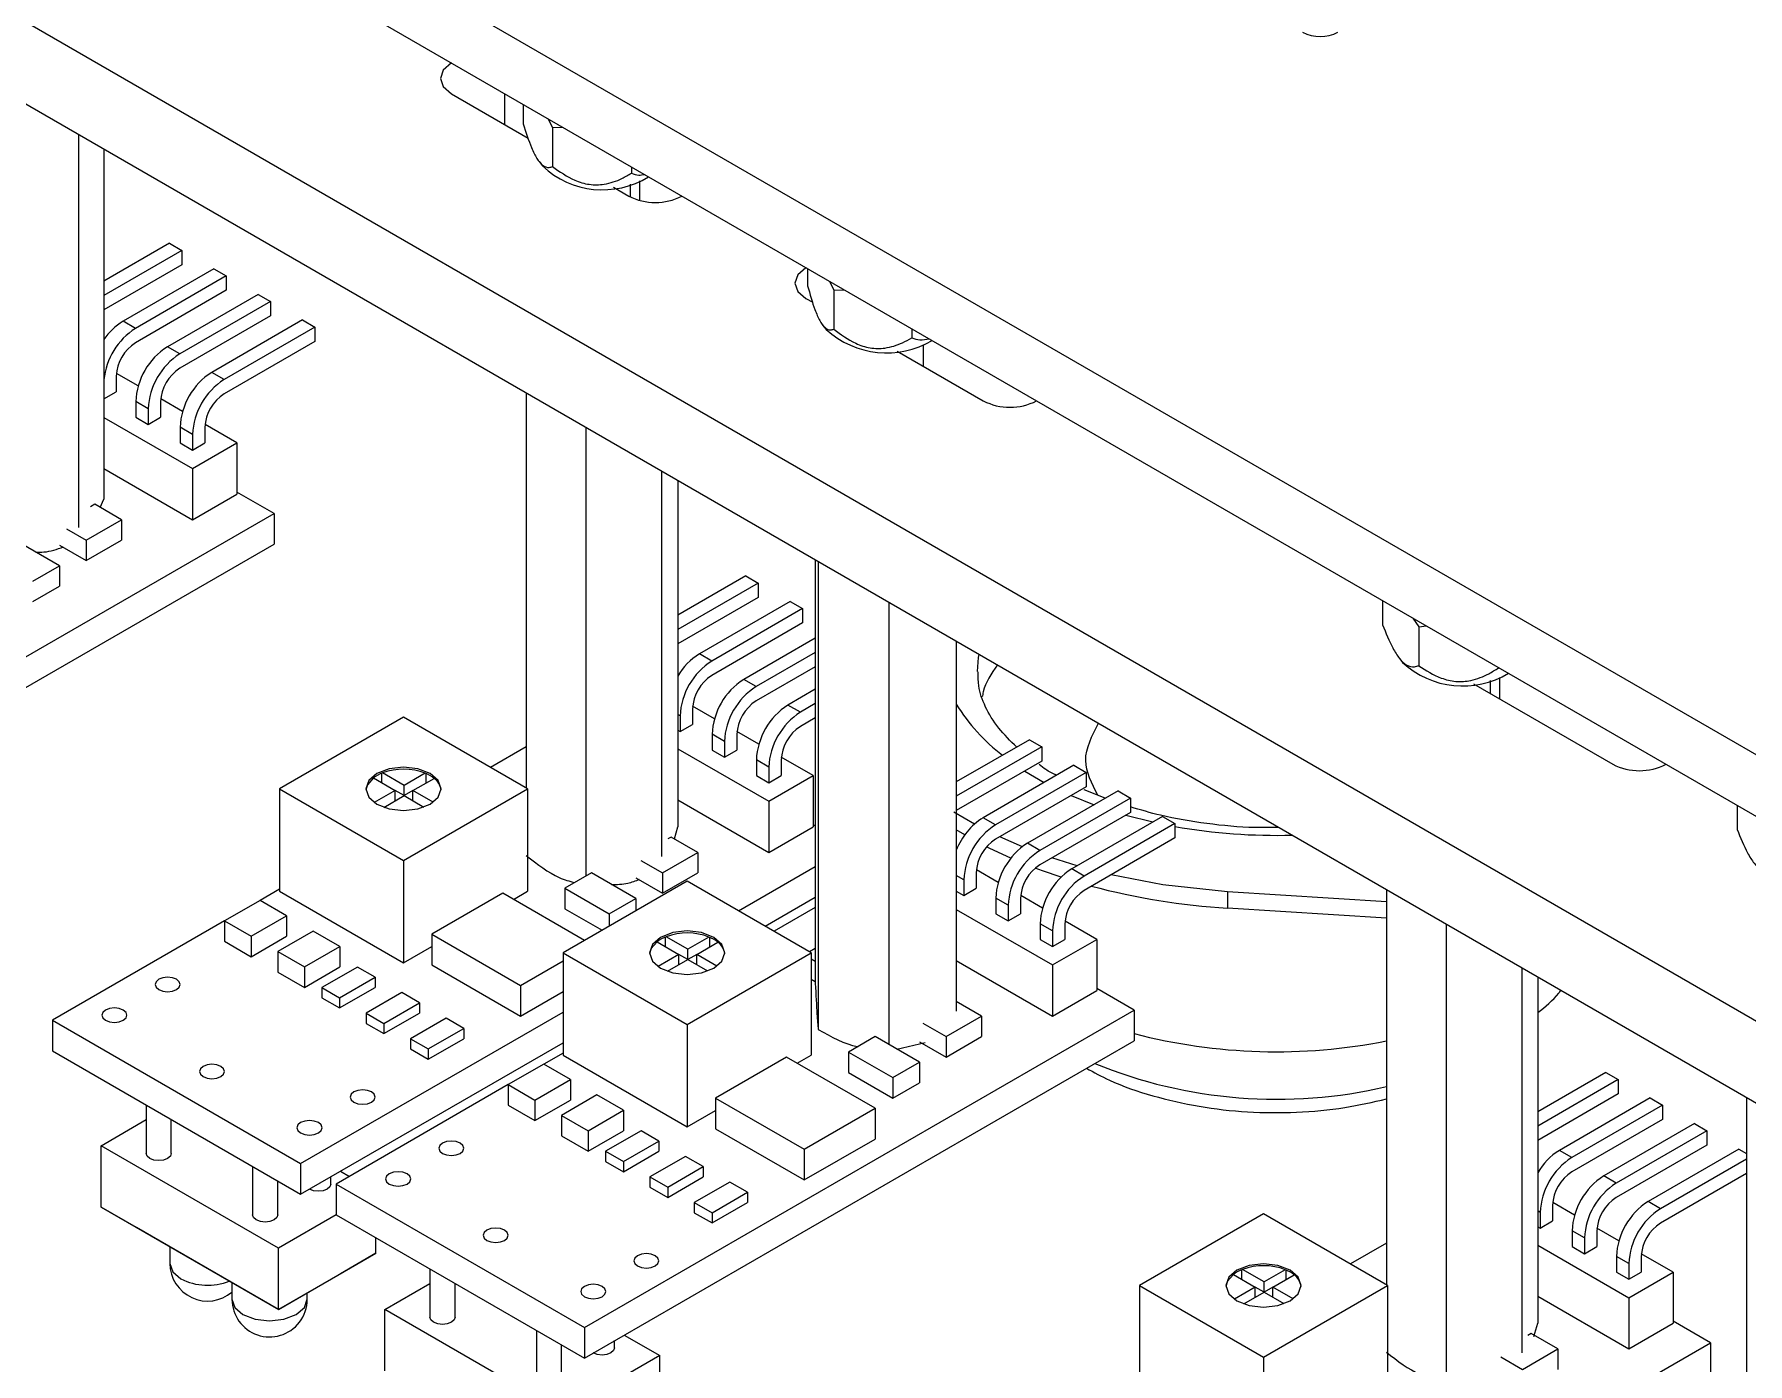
# Model space of a CAD drawing. Header units: millimetres. Extents: x 53 to 380, y 29 to 265.
# Drawn here: x 245.92 to 280.09, y 51.69 to 78.2 of the extents above; entities that cross this region are included whole.
import ezdxf

# ---------------------------------------------------------------- set-up
doc = ezdxf.new("R2010")
doc.units = ezdxf.units.MM

msp = doc.modelspace()

# ---------------------------------------------------------------- linework, layer by layer
at = {"color": 7, "linetype": 'Continuous', "lineweight": 25}
for p, q in [((231.0799, 92.2179), (281.9916, 62.8273)), ((231.0799, 90.9931), (281.9916, 61.6024)), ((231.0799, 86.9104), (281.9916, 57.5197)), ((231.0799, 85.2773), (281.9916, 55.8867)), ((254.2377, 77.0115), (255.7707, 76.1265)), ((255.672, 76.7964), (255.672, 76.41)), ((246.8058, 76.199), (246.8058, 68.3618)), ((256.1589, 76.5154), (256.2576, 76.3355)), ((256.2576, 76.3355), (256.4557, 76.344)), ((256.2576, 76.3355), (256.2576, 75.558)), ((247.3105, 75.9076), (247.3105, 68.9253)), ((255.9872, 75.6601), (256.0568, 75.573)), ((257.8285, 75.5515), (257.8285, 75.4248)), ((257.9929, 74.8825), (257.9929, 75.2715)), ((257.4688, 75.1462), (257.7732, 74.9705)), ((248.6176, 74.031), (247.3105, 73.2764)), ((248.8651, 73.8881), (247.3105, 72.9906)), ((248.6176, 74.031), (248.8651, 73.8881)), ((248.8651, 73.8881), (248.8651, 73.6023)), ((248.8651, 73.6023), (247.3105, 72.7048)), ((249.5015, 73.5207), (247.6916, 72.4759)), ((249.5015, 73.5207), (249.749, 73.3778)), ((261.3402, 73.5243), (261.3402, 73.1831)), ((249.749, 73.3778), (247.9391, 72.333)), ((249.749, 73.3778), (249.749, 73.0921)), ((261.7763, 73.2725), (261.8621, 73.0949)), ((249.749, 73.0921), (247.9391, 72.0472)), ((250.3854, 73.0105), (248.5755, 71.9656)), ((250.6329, 72.8676), (248.8229, 71.8227)), ((250.3854, 73.0105), (250.6329, 72.8676)), ((250.6329, 72.8676), (250.6329, 72.5818)), ((261.3087, 72.9294), (261.4419, 72.8526)), ((261.8621, 73.0949), (262.0771, 73.0989)), ((261.8621, 73.0949), (261.8621, 72.3174)), ((247.9391, 72.333), (247.6916, 72.4759)), ((250.6329, 72.5818), (248.8229, 71.5369)), ((251.2693, 72.5002), (249.4593, 71.4553)), ((251.2693, 72.5002), (251.5168, 72.3573)), ((251.5168, 72.3573), (249.7068, 71.3125)), ((251.5168, 72.3573), (251.5168, 72.0715)), ((261.6403, 72.3992), (261.7136, 72.3074)), ((263.4216, 72.3227), (263.4216, 72.1455)), ((248.8229, 71.8227), (248.5755, 71.9656)), ((251.5168, 72.0715), (249.7068, 71.0267)), ((263.1256, 71.8806), (264.8443, 70.8884)), ((263.6497, 71.578), (263.6497, 72.0059)), ((247.994, 71.1843), (247.5581, 71.4359)), ((249.7068, 71.3125), (249.4593, 71.4553)), ((247.3105, 70.9286), (247.5555, 71.07)), ((247.5555, 71.3829), (247.5555, 71.07)), ((248.1919, 70.7297), (247.9444, 70.8726)), ((247.9444, 70.8726), (247.9444, 70.5598)), ((248.1919, 70.7297), (248.1919, 70.4169)), ((248.4394, 70.8726), (248.4394, 70.5598)), ((248.8779, 70.674), (248.442, 70.9256)), ((255.7322, 71.0459), (255.7322, 63.1659)), ((247.3105, 70.5583), (249.0758, 69.5393)), ((247.9444, 70.5598), (248.1919, 70.4169)), ((248.1919, 70.4169), (248.4394, 70.5598)), ((249.9597, 70.0495), (249.3259, 70.4154)), ((249.0758, 70.2195), (248.8283, 70.3624)), ((248.8283, 70.3624), (248.8283, 70.0495)), ((248.8283, 70.0495), (249.0758, 69.9066)), ((249.0758, 70.2195), (249.0758, 69.9066)), ((249.0758, 69.5393), (249.9597, 70.0495)), ((249.0758, 69.9066), (249.3233, 70.0495)), ((249.3233, 70.3624), (249.3233, 70.0495)), ((249.9597, 70.0495), (249.9597, 69.0288)), ((256.9169, 70.3619), (256.9169, 61.4114)), ((247.3105, 69.5376), (249.0758, 68.5186)), ((249.0758, 69.5393), (249.0758, 68.5186)), ((258.4277, 69.4898), (258.4277, 61.8039)), ((249.0758, 68.5186), (249.9597, 69.0288)), ((250.7021, 68.641), (249.9597, 69.0697)), ((258.7536, 69.3017), (258.7536, 62.3953)), ((247.1312, 68.8248), (247.0456, 68.7754)), ((247.6616, 68.5186), (247.1312, 68.8248)), ((247.2362, 68.7642), (247.3105, 68.9253)), ((239.742, 62.3139), (250.7021, 68.641)), ((246.5675, 68.3338), (246.9545, 68.1104)), ((246.9545, 68.1104), (247.6616, 68.5186)), ((247.6616, 68.5186), (247.6616, 68.1104)), ((250.7021, 68.641), (250.7021, 68.0286)), ((239.742, 61.7015), (250.7021, 68.0286)), ((246.4241, 67.6002), (245.5403, 68.1104)), ((246.4241, 68.0083), (246.9545, 67.7022)), ((246.9545, 67.7022), (247.6616, 68.1104)), ((246.9545, 68.1104), (246.9545, 67.7022)), ((261.4943, 67.7195), (261.4943, 59.2727)), ((261.5531, 67.6855), (261.5531, 58.3554)), ((245.8938, 67.294), (246.4241, 67.6002)), ((246.4241, 67.6002), (246.4241, 67.1919)), ((260.1081, 67.3977), (258.7536, 66.6157)), ((260.1081, 67.3977), (260.3556, 67.2548)), ((245.8938, 66.8858), (246.4241, 67.1919)), ((260.3556, 67.2548), (258.7536, 66.3299)), ((260.3556, 66.969), (258.7536, 66.0442)), ((260.3556, 67.2548), (260.3556, 66.969)), ((260.992, 66.8874), (259.1821, 65.8425)), ((261.2395, 66.7445), (259.4295, 65.6997)), ((260.992, 66.8874), (261.2395, 66.7445)), ((261.2395, 66.7445), (261.2395, 66.4587)), ((262.9586, 66.8742), (262.9586, 58.0551)), ((272.8045, 66.9061), (272.8045, 66.4235)), ((261.2395, 66.4587), (259.4295, 65.4139)), ((273.4075, 66.5579), (273.5288, 66.3854)), ((273.5288, 66.3854), (273.6807, 66.4002)), ((273.5288, 66.3854), (273.5288, 65.6079)), ((261.4943, 66.1568), (260.0659, 65.3323)), ((264.3052, 66.0968), (264.3052, 58.7212)), ((259.4295, 65.6997), (259.1821, 65.8425)), ((261.4943, 65.8711), (260.3134, 65.1894)), ((273.1406, 65.7536), (273.2041, 65.6741)), ((260.3134, 65.1894), (260.0659, 65.3323)), ((261.4943, 65.5853), (260.3134, 64.9036)), ((275.1146, 65.5725), (275.1146, 65.5622)), ((275.1402, 64.9447), (275.1402, 65.3726)), ((261.4943, 65.1363), (260.9498, 64.822)), ((274.6161, 65.2472), (277.3954, 63.6428)), ((253.2831, 64.5797), (250.8082, 63.151)), ((255.7579, 63.151), (253.2831, 64.5797)), ((258.7985, 64.6067), (258.7985, 64.2938)), ((259.046, 64.7495), (259.046, 64.4367)), ((259.4845, 64.551), (259.0486, 64.8026)), ((261.1973, 64.6792), (260.9498, 64.822)), ((261.4943, 64.8506), (261.1973, 64.6792)), ((258.7536, 64.3198), (258.7985, 64.2938)), ((258.7985, 64.2938), (259.046, 64.4367)), ((259.6824, 64.0964), (259.4349, 64.2393)), ((259.4349, 64.2393), (259.4349, 63.9264)), ((259.9299, 64.2393), (259.9299, 63.9264)), ((260.3683, 64.0407), (259.9325, 64.2923)), ((261.4943, 64.5648), (261.1973, 64.3934)), ((255.7322, 63.993), (255.0158, 63.5795)), ((258.7536, 63.9524), (260.5663, 62.9059)), ((259.4349, 63.9264), (259.6824, 63.7836)), ((259.6824, 64.0964), (259.6824, 63.7836)), ((259.6824, 63.7836), (259.9299, 63.9264)), ((265.765, 64.132), (264.3052, 63.2893)), ((266.0125, 63.9892), (264.3052, 63.0036)), ((265.765, 64.132), (266.0125, 63.9892)), ((266.0125, 63.9892), (266.0125, 63.7034)), ((260.5663, 63.5862), (260.3188, 63.729)), ((260.3188, 63.729), (260.3188, 63.4162)), ((260.5663, 63.5862), (260.5663, 63.2733)), ((260.8138, 63.729), (260.8138, 63.4162)), ((261.4502, 63.4162), (260.8164, 63.7821)), ((266.0125, 63.7034), (264.3052, 62.7178)), ((266.6489, 63.6218), (264.8389, 62.5769)), ((266.6489, 63.6218), (266.8964, 63.4789)), ((252.6829, 63.3698), (253.1188, 63.1181)), ((252.8537, 63.2712), (252.8537, 63.4652)), ((253.2956, 63.2202), (252.8641, 63.4693)), ((253.7169, 63.4634), (253.2956, 63.2202)), ((253.2956, 63.0161), (253.2956, 63.2202)), ((253.4724, 63.1181), (253.8939, 63.3615)), ((253.7375, 63.2712), (253.7375, 63.4546)), ((260.3188, 63.4162), (260.5663, 63.2733)), ((260.5663, 62.9059), (261.4502, 63.4162)), ((260.5663, 63.2733), (260.8138, 63.4162)), ((261.4502, 63.4162), (261.4502, 62.3955)), ((266.8964, 63.4789), (265.0864, 62.434)), ((266.8964, 63.4789), (266.8964, 63.1931)), ((250.8082, 63.151), (250.8082, 61.1097)), ((250.8082, 63.151), (253.2831, 61.7223)), ((253.1188, 63.1181), (252.7018, 62.8774)), ((252.8904, 62.7821), (253.2956, 63.0161)), ((253.2956, 63.0161), (253.1188, 63.1181)), ((253.1188, 62.914), (253.1188, 63.1181)), ((253.2831, 61.7223), (255.7579, 63.151)), ((253.4724, 63.1181), (253.2956, 63.0161)), ((253.2956, 63.0161), (253.6911, 62.7877)), ((253.4724, 62.914), (253.4724, 63.1181)), ((253.8754, 62.8855), (253.4724, 63.1181)), ((255.7322, 63.1767), (255.7228, 63.1713)), ((255.7579, 63.151), (255.7579, 61.1097)), ((258.7536, 62.9317), (260.5663, 61.8853)), ((260.5663, 62.9059), (260.5663, 61.8853)), ((266.8964, 63.1931), (265.0864, 62.1482)), ((267.5327, 63.1115), (265.7228, 62.0666)), ((267.7802, 62.9686), (265.9703, 61.9238)), ((267.2756, 62.963), (266.8571, 63.131)), ((267.5327, 63.1115), (267.7802, 62.9686)), ((267.7802, 62.9686), (267.7802, 62.6829)), ((264.6677, 62.4508), (264.2573, 62.6901)), ((265.0864, 62.434), (264.8389, 62.5769)), ((267.7802, 62.6829), (265.9703, 61.638)), ((268.4166, 62.6013), (266.6067, 61.5564)), ((268.4166, 62.6013), (268.6641, 62.4584)), ((279.8755, 62.824), (279.8755, 62.3415)), ((258.6217, 62.1915), (258.5541, 62.1524)), ((259.1521, 61.8853), (258.6217, 62.1915)), ((258.6839, 62.1556), (258.7536, 62.3953)), ((260.5663, 61.8853), (261.4502, 62.3955)), ((261.4943, 62.4109), (261.4502, 62.4363)), ((264.4746, 62.2328), (264.3052, 62.3339)), ((265.6221, 61.9992), (265.1704, 62.1967)), ((268.6641, 62.4584), (266.8542, 61.4135)), ((268.6641, 62.4584), (268.6641, 62.1726)), ((258.445, 61.4771), (259.1521, 61.8853)), ((259.1521, 61.8853), (259.1521, 61.4771)), ((265.9703, 61.9238), (265.7228, 62.0666)), ((268.6641, 62.1726), (266.8542, 61.1277)), ((253.2831, 61.7223), (253.2831, 59.681)), ((258.0146, 61.7256), (258.445, 61.4771)), ((259.9655, 60.722), (261.4943, 61.6046)), ((265.1413, 61.2853), (264.7055, 61.537)), ((266.7144, 61.6186), (266.2126, 61.7779)), ((266.8542, 61.4135), (266.6067, 61.5564)), ((258.9399, 61.3141), (256.4651, 59.8854)), ((257.0307, 61.4771), (256.5004, 61.171)), ((256.5004, 61.171), (256.5004, 60.7627)), ((256.5004, 61.171), (257.3843, 60.6607)), ((257.9146, 60.9669), (257.0307, 61.4771)), ((257.9146, 61.375), (258.445, 61.0689)), ((258.445, 61.0689), (259.1521, 61.4771)), ((258.445, 61.4771), (258.445, 61.0689)), ((261.4148, 59.8854), (258.9399, 61.3141)), ((264.4554, 61.341), (264.4554, 61.0282)), ((264.4554, 61.0282), (264.7028, 61.1711)), ((264.7028, 61.4839), (264.7028, 61.1711)), ((250.4233, 60.9283), (249.7162, 60.5201)), ((250.8082, 61.1505), (250.4233, 60.9283)), ((250.9536, 60.6222), (250.4233, 60.9283)), ((250.8082, 61.1097), (253.2831, 59.681)), ((255.263, 61.069), (253.8488, 60.2525)), ((256.8891, 60.1302), (255.263, 61.069)), ((255.4752, 60.9464), (255.7579, 61.1097)), ((257.3843, 60.6607), (257.9146, 60.9669)), ((257.9146, 60.9669), (257.9146, 60.7222)), ((260.4959, 60.4158), (261.4943, 60.9922)), ((264.3052, 61.1149), (264.4554, 61.0282)), ((265.3392, 60.8308), (265.0918, 60.9737)), ((265.0918, 60.9737), (265.0918, 60.6608)), ((265.3392, 60.8308), (265.3392, 60.5179)), ((265.5867, 60.9737), (265.5867, 60.6608)), ((266.0252, 60.7751), (265.5893, 61.0267)), ((272.8825, 60.8989), (269.715, 61.1013)), ((269.715, 61.1013), (269.715, 60.7747)), ((272.8825, 61.1453), (272.8825, 53.2653)), ((249.7162, 60.5201), (246.2827, 58.538)), ((249.7162, 60.5201), (249.7162, 60.1119)), ((249.7162, 60.5201), (250.2465, 60.214)), ((250.2465, 60.214), (250.9536, 60.6222)), ((250.9536, 60.6222), (250.9536, 60.2139)), ((256.5004, 60.7627), (257.2426, 60.3343)), ((257.3843, 60.6607), (257.3843, 60.4161)), ((261.4943, 60.7882), (260.6726, 60.3138)), ((264.3052, 60.7475), (266.2231, 59.6403)), ((265.0918, 60.6608), (265.3392, 60.5179)), ((265.3392, 60.5179), (265.5867, 60.6608)), ((267.107, 60.1506), (266.4732, 60.5164)), ((272.8825, 60.5722), (269.715, 60.7747)), ((250.2465, 60.214), (250.2465, 59.8057)), ((250.2465, 59.8057), (250.9536, 60.2139)), ((251.4839, 60.316), (250.7768, 59.9078)), ((252.0143, 60.0099), (251.4839, 60.316)), ((253.8488, 60.2525), (253.8488, 59.6401)), ((253.8488, 60.2525), (255.6165, 59.232)), ((258.5105, 60.0056), (258.5105, 60.1995)), ((258.9525, 59.9545), (258.5209, 60.2037)), ((259.3737, 60.1978), (258.9525, 59.9545)), ((259.3944, 60.0056), (259.3944, 60.189)), ((266.2231, 60.3205), (265.9756, 60.4634)), ((265.9756, 60.4634), (265.9756, 60.1506)), ((265.9756, 60.1506), (266.2231, 60.0077)), ((266.2231, 60.3205), (266.2231, 60.0077)), ((266.2231, 59.6403), (267.107, 60.1506)), ((266.2231, 60.0077), (266.4706, 60.1506)), ((266.4706, 60.4634), (266.4706, 60.1506)), ((267.107, 60.1506), (267.107, 59.1299)), ((274.0735, 60.4577), (274.0735, 51.5178)), ((249.7162, 60.1119), (250.2465, 59.8057)), ((250.7768, 59.9078), (250.7768, 59.4996)), ((250.7768, 59.9078), (251.3072, 59.6017)), ((251.3072, 59.6017), (252.0143, 60.0099)), ((252.0143, 60.0099), (252.0143, 59.6016)), ((253.2831, 59.681), (253.8488, 60.0075)), ((256.4651, 59.8854), (256.4651, 57.844)), ((256.4651, 59.8854), (258.9399, 58.4567)), ((258.3397, 60.1042), (258.7757, 59.8525)), ((258.7757, 59.8525), (258.3587, 59.6118)), ((258.9524, 59.7504), (258.7757, 59.8525)), ((258.7757, 59.6484), (258.7757, 59.8525)), ((258.9399, 58.4567), (261.4148, 59.8854)), ((258.9525, 59.7504), (258.9525, 59.9545)), ((259.1292, 59.8525), (258.9525, 59.7504)), ((259.1292, 59.8525), (259.5507, 60.0958)), ((259.1292, 59.6484), (259.1292, 59.8525)), ((259.5323, 59.6198), (259.1292, 59.8525)), ((261.4943, 59.9718), (261.3797, 59.9057)), ((261.4148, 59.8854), (261.4148, 57.844)), ((250.7768, 59.4996), (251.3072, 59.1934)), ((251.3072, 59.6017), (251.3072, 59.1934)), ((251.3072, 59.1934), (252.0143, 59.6016)), ((252.3638, 59.5994), (251.6567, 59.1911)), ((252.7174, 59.3952), (252.3638, 59.5994)), ((253.8488, 59.6401), (255.6165, 58.6196)), ((255.6165, 59.232), (256.4651, 59.7219)), ((258.5472, 59.5165), (258.9525, 59.7504)), ((258.9525, 59.7504), (259.348, 59.5221)), ((261.4148, 59.7627), (261.4943, 59.7168)), ((264.3052, 59.7268), (266.2231, 58.6196)), ((266.2231, 59.6403), (266.2231, 58.6196)), ((275.5812, 59.5873), (275.5812, 51.9089)), ((251.6567, 59.1911), (251.6567, 58.987)), ((251.6567, 59.1911), (252.0103, 58.987)), ((252.0103, 58.987), (252.7174, 59.3952)), ((252.0103, 58.7829), (252.7174, 59.1911)), ((252.7174, 59.3952), (252.7174, 59.1911)), ((255.6165, 59.232), (255.6165, 58.6196)), ((255.6165, 58.6196), (256.4651, 59.1095)), ((261.4148, 59.3544), (261.4943, 59.3085)), ((266.2231, 58.6196), (267.107, 59.1299)), ((267.8495, 58.7421), (267.107, 59.1707)), ((275.898, 59.4044), (275.898, 52.5015)), ((251.6567, 58.987), (252.0103, 58.7829)), ((252.0103, 58.987), (252.0103, 58.7829)), ((253.2477, 59.0891), (252.5406, 58.6809)), ((252.8942, 58.4768), (253.6013, 58.885)), ((253.6013, 58.885), (253.2477, 59.0891)), ((253.6013, 58.885), (253.6013, 58.6809)), ((264.8089, 58.6197), (264.3052, 58.9105)), ((246.2827, 58.538), (246.2827, 57.9256)), ((246.2827, 58.538), (251.2325, 55.6806)), ((251.2325, 55.6806), (256.4651, 58.7013)), ((252.5406, 58.6809), (252.5406, 58.4768)), ((252.5406, 58.6809), (252.8942, 58.4768)), ((252.5406, 58.4768), (252.8942, 58.2727)), ((252.8942, 58.2727), (253.6013, 58.6809)), ((252.8942, 58.4768), (252.8942, 58.2727)), ((254.1316, 58.5788), (253.4245, 58.1706)), ((254.4852, 58.3747), (254.1316, 58.5788)), ((256.8893, 52.4149), (267.8495, 58.7421)), ((258.9399, 58.4567), (258.9399, 56.4153)), ((263.6379, 58.4793), (264.1018, 58.2115)), ((264.1018, 58.2115), (264.8089, 58.6197)), ((264.8089, 58.6197), (264.8089, 58.2114)), ((267.8495, 58.7421), (267.8495, 58.1297)), ((251.2325, 55.0682), (256.4651, 58.0889)), ((253.4245, 58.1706), (253.4245, 57.9665)), ((253.4245, 58.1706), (253.778, 57.9665)), ((253.778, 57.9665), (254.4852, 58.3747)), ((253.778, 57.7624), (254.4852, 58.1706)), ((254.4852, 58.3747), (254.4852, 58.1706)), ((256.8893, 51.8025), (267.8495, 58.1297)), ((262.6876, 58.2115), (262.1573, 57.9053)), ((263.5715, 57.7012), (262.6876, 58.2115)), ((263.1182, 57.9629), (263.687, 58.0938)), ((263.5715, 58.1094), (264.1018, 57.8032)), ((264.1018, 58.2115), (264.1018, 57.8032)), ((264.1018, 57.8032), (264.8089, 58.2114)), ((246.2827, 57.9256), (251.2325, 55.0682)), ((253.4245, 57.9665), (253.778, 57.7624)), ((253.778, 57.9665), (253.778, 57.7624)), ((256.4651, 57.8849), (256.0802, 57.6627)), ((256.4651, 57.844), (258.9399, 56.4153)), ((260.9198, 57.8033), (259.5056, 56.9869)), ((262.6876, 56.7828), (260.9198, 57.8033)), ((261.132, 57.6808), (261.4148, 57.844)), ((262.1573, 57.9053), (262.1573, 57.4971)), ((262.1573, 57.9053), (263.0411, 57.3951)), ((256.0801, 57.6627), (255.373, 57.2545)), ((256.6105, 57.3566), (256.0801, 57.6627)), ((262.1573, 57.4971), (263.0411, 56.9868)), ((263.0411, 57.3951), (263.5715, 57.7012)), ((263.0411, 57.3951), (263.0411, 56.9868)), ((263.5715, 57.7012), (263.5715, 57.293)), ((277.2555, 57.4987), (275.898, 56.715)), ((277.2555, 57.4987), (277.503, 57.3558)), ((255.373, 57.2544), (251.9396, 55.2724)), ((255.373, 57.2545), (255.373, 56.8462)), ((255.373, 57.2545), (255.9033, 56.9484)), ((255.9033, 56.9484), (256.6105, 57.3566)), ((256.6105, 57.3566), (256.6105, 56.9483)), ((263.0411, 56.9868), (263.5715, 57.293)), ((277.503, 57.3558), (275.898, 56.4293)), ((277.503, 57.07), (275.898, 56.1435)), ((277.503, 57.3558), (277.503, 57.07)), ((248.154, 56.8453), (248.154, 55.8843)), ((255.373, 56.8462), (255.9033, 56.5401)), ((255.9033, 56.9484), (255.9033, 56.5401)), ((255.9033, 56.5401), (256.6105, 56.9483)), ((257.1408, 57.0504), (256.4337, 56.6422)), ((256.964, 56.3361), (257.6711, 56.7443)), ((257.6711, 56.7443), (257.1408, 57.0504)), ((257.6711, 56.7443), (257.6711, 56.336)), ((258.9399, 56.4153), (259.5056, 56.7419)), ((259.5056, 56.9869), (259.5056, 56.3745)), ((259.5056, 56.9869), (261.2734, 55.9664)), ((261.2734, 55.9664), (262.6876, 56.7828)), ((262.6876, 56.7828), (262.6876, 56.1704)), ((278.1394, 56.9885), (276.3294, 55.9436)), ((278.3868, 56.8456), (276.5769, 55.8007)), ((278.1394, 56.9885), (278.3868, 56.8456)), ((278.3868, 56.8456), (278.3868, 56.5598)), ((280.0576, 57.0031), (280.0576, 48.5592)), ((247.255, 56.0374), (248.154, 56.5564)), ((248.654, 55.8843), (248.654, 56.5567)), ((256.4337, 56.6422), (256.4337, 56.2339)), ((256.4337, 56.6422), (256.964, 56.3361)), ((259.5056, 56.3745), (261.2734, 55.354)), ((278.3868, 56.5598), (276.5769, 55.5149)), ((279.0232, 56.4782), (277.2133, 55.4333)), ((279.0232, 56.4782), (279.2707, 56.3353)), ((250.7905, 53.9964), (247.255, 56.0374)), ((247.255, 54.8126), (247.255, 56.0374)), ((256.4337, 56.2339), (256.964, 55.9278)), ((256.964, 56.3361), (256.964, 55.9278)), ((256.964, 55.9278), (257.6711, 56.336)), ((258.0207, 56.3337), (257.3136, 55.9255)), ((257.6671, 55.7214), (258.3742, 56.1296)), ((258.3742, 56.1296), (258.0207, 56.3337)), ((258.3742, 56.1296), (258.3742, 55.9255)), ((261.2734, 55.354), (262.6876, 56.1704)), ((279.2707, 56.3353), (277.4608, 55.2905)), ((279.2707, 56.0495), (277.4608, 55.0047)), ((279.2707, 56.3353), (279.2707, 56.0495)), ((257.3136, 55.9255), (257.3136, 55.7214)), ((257.3136, 55.9255), (257.6671, 55.7214)), ((257.3136, 55.7214), (257.6671, 55.5173)), ((257.6671, 55.5173), (258.3742, 55.9255)), ((257.6671, 55.7214), (257.6671, 55.5173)), ((258.9046, 55.8235), (258.1975, 55.4153)), ((259.2581, 55.6194), (258.9046, 55.8235)), ((261.2734, 55.9664), (261.2734, 55.354)), ((276.5769, 55.8007), (276.3294, 55.9436)), ((279.9071, 55.9679), (278.0972, 54.9231)), ((280.0576, 55.7691), (278.3446, 54.7802)), ((279.9071, 55.9679), (280.0576, 55.8811)), ((250.2754, 55.6207), (250.2754, 54.6597)), ((251.2325, 55.6806), (251.2325, 55.0682)), ((251.836, 55.272), (251.836, 55.4166)), ((252.0277, 55.5273), (252.2044, 55.4253)), ((258.1975, 55.4153), (258.1975, 55.2111)), ((258.1975, 55.4153), (258.551, 55.2112)), ((258.551, 55.2112), (259.2581, 55.6194)), ((258.551, 55.007), (259.2581, 55.4152)), ((259.2581, 55.6194), (259.2581, 55.4152)), ((277.4608, 55.2905), (277.2133, 55.4333)), ((280.0576, 55.4833), (278.3446, 54.4944)), ((250.7754, 54.6597), (250.7754, 55.332)), ((251.9396, 55.2724), (251.9396, 54.66)), ((251.9396, 55.2724), (256.8893, 52.4149)), ((258.1975, 55.2111), (258.551, 55.007)), ((258.551, 55.2112), (258.551, 55.007)), ((259.7885, 55.3132), (259.0813, 54.905)), ((259.4349, 54.7009), (260.142, 55.1091)), ((260.142, 55.1091), (259.7885, 55.3132)), ((260.142, 55.1091), (260.142, 54.905)), ((247.255, 54.8126), (250.7905, 52.7715)), ((247.9621, 54.4043), (247.255, 54.8126)), ((259.0813, 54.905), (259.0813, 54.7009)), ((259.0813, 54.905), (259.4349, 54.7009)), ((259.0813, 54.7009), (259.4349, 54.4968)), ((259.4349, 54.4968), (260.142, 54.905)), ((259.4349, 54.7009), (259.4349, 54.4968)), ((270.4304, 54.6808), (267.9555, 53.2521)), ((272.9053, 53.2521), (270.4304, 54.6808)), ((275.9458, 54.7077), (275.9458, 54.3949)), ((276.1933, 54.8506), (276.1933, 54.5378)), ((276.6318, 54.652), (276.1959, 54.9036)), ((278.3446, 54.7802), (278.0972, 54.9231)), ((250.7905, 52.7715), (247.9621, 54.4043)), ((251.9398, 54.6598), (250.7905, 53.9964)), ((251.9396, 54.66), (256.8893, 51.8025)), ((275.898, 54.4225), (275.9458, 54.3949)), ((275.9458, 54.3949), (276.1933, 54.5378)), ((276.8297, 54.1975), (276.5822, 54.3403)), ((276.5822, 54.3403), (276.5822, 54.0275)), ((277.0772, 54.3403), (277.0772, 54.0275)), ((277.5157, 54.1418), (277.0798, 54.3934)), ((248.6263, 54.0208), (248.6263, 53.6898)), ((250.7905, 52.7715), (250.7905, 53.9964)), ((252.7351, 53.8941), (252.7351, 54.2007)), ((272.8825, 54.0958), (272.1631, 53.6805)), ((275.898, 54.0551), (277.7136, 53.007)), ((276.5822, 54.0275), (276.8297, 53.8846)), ((276.8297, 54.1975), (276.8297, 53.8846)), ((276.8297, 53.8846), (277.0772, 54.0275)), ((250.7905, 52.7715), (252.7351, 53.8941)), ((252.7351, 53.8941), (252.028, 53.4858)), ((277.7136, 53.6872), (277.4661, 53.8301)), ((277.4661, 53.8301), (277.4661, 53.5172)), ((277.7136, 53.6872), (277.7136, 53.3744)), ((277.9611, 53.8301), (277.9611, 53.5172)), ((278.5975, 53.5172), (277.9637, 53.8831)), ((249.8637, 53.3065), (249.8637, 52.9755)), ((252.028, 53.4858), (250.7905, 52.7715)), ((253.8109, 53.5797), (253.8109, 52.6187)), ((269.8302, 53.4709), (270.2662, 53.2192)), ((270.001, 53.3723), (270.001, 53.5662)), ((270.4429, 53.3212), (270.0114, 53.5704)), ((270.8642, 53.5644), (270.4429, 53.3212)), ((270.4429, 53.1171), (270.4429, 53.3212)), ((270.6197, 53.2192), (271.0412, 53.4625)), ((270.8849, 53.3723), (270.8849, 53.5557)), ((277.4661, 53.5172), (277.7136, 53.3744)), ((277.7136, 53.007), (278.5975, 53.5172)), ((277.7136, 53.3744), (277.9611, 53.5172)), ((278.5975, 53.5172), (278.5975, 52.4966)), ((251.3637, 52.9755), (251.3637, 53.1024)), ((252.9118, 52.7717), (253.8109, 53.2908)), ((254.3109, 52.6187), (254.3109, 53.291)), ((267.9555, 53.2521), (267.9555, 51.2107)), ((267.9555, 53.2521), (270.4304, 51.8234)), ((270.2662, 53.2192), (269.8492, 52.9785)), ((270.0377, 52.8832), (270.4429, 53.1171)), ((270.2662, 53.0151), (270.2662, 53.2192)), ((270.4429, 53.1171), (270.2662, 53.2191)), ((270.4304, 51.8234), (272.9053, 53.2521)), ((270.4429, 53.1171), (270.8385, 52.8888)), ((270.6197, 53.2191), (270.443, 53.1171)), ((270.6197, 53.0151), (270.6197, 53.2192)), ((271.0228, 52.9865), (270.6197, 53.2192)), ((272.8825, 53.2795), (272.8702, 53.2724)), ((272.9053, 53.2521), (272.9053, 51.2107)), ((275.898, 53.0345), (277.7136, 51.9863)), ((277.7136, 53.007), (277.7136, 51.9863)), ((250.7905, 52.7715), (250.7905, 52.7715)), ((256.4474, 50.7307), (252.9118, 52.7717)), ((252.9118, 51.5469), (252.9118, 52.7717)), ((255.9322, 52.355), (255.9322, 51.3941)), ((256.8893, 52.4149), (256.8893, 51.8025)), ((275.7691, 52.2925), (275.7028, 52.2543)), ((276.2994, 51.9864), (275.7691, 52.2925)), ((275.8225, 52.234), (275.898, 52.5015)), ((277.7136, 51.9863), (278.5975, 52.4966)), ((279.34, 52.1088), (278.5975, 52.5374)), ((256.4322, 51.3941), (256.4322, 52.0664)), ((257.4929, 52.0064), (257.4929, 52.1509)), ((257.6846, 52.2616), (258.3919, 51.8533)), ((268.3798, 45.7816), (279.34, 52.1088)), ((275.5923, 51.5782), (276.2994, 51.9864)), ((276.2994, 51.9864), (276.2994, 51.5781)), ((279.34, 52.1088), (279.34, 51.4964)), ((258.3919, 51.8533), (256.4474, 50.7307)), ((258.3919, 50.6285), (258.3919, 51.8533)), ((270.4304, 51.8234), (270.4304, 49.782)), ((275.1603, 51.8276), (275.5923, 51.5782))]:
    msp.add_line(p, q, dxfattribs=at)
at = {"color": 8, "linetype": 'Continuous', "lineweight": 25}
for p, q in [((255.2983, 77.0121), (255.2983, 76.3992)), ((257.8017, 75.2073), (257.8017, 74.9548)), ((258.8339, 74.9711), (258.8339, 74.9705)), ((265.9049, 70.8891), (265.9049, 70.8884)), ((274.952, 65.3092), (274.952, 65.0533)), ((258.7985, 64.6067), (258.7536, 64.6326)), ((278.4561, 63.6435), (278.4561, 63.6428)), ((265.6729, 63.5073), (266.0582, 63.2808)), ((266.5947, 63.019), (267.0532, 62.8347)), ((264.4554, 61.341), (264.3052, 61.4277)), ((275.9458, 54.7077), (275.898, 54.7354))]:
    msp.add_line(p, q, dxfattribs=at)
at = {"color": 7, "linetype": 'Continuous', "lineweight": 25, "flags": 128}
for points in [[(254.2382, 77.6241), (254.2377, 77.6238), (254.0751, 77.4833), (254.018, 77.3176), (254.0751, 77.1519), (254.2377, 77.0115)], [(261.3093, 73.5421), (261.3087, 73.5417), (261.1462, 73.4013), (261.0891, 73.2356), (261.1462, 73.0699), (261.3087, 72.9294)], [(252.7527, 62.8449), (252.9961, 62.751), (253.2831, 62.7181), (253.5701, 62.751), (253.8134, 62.8449), (253.976, 62.9853), (254.0331, 63.151), (253.976, 63.3167), (253.8134, 63.4572), (253.5701, 63.551), (253.2831, 63.584), (252.9961, 63.551), (252.7527, 63.4572), (252.5902, 63.3167), (252.5331, 63.151), (252.5902, 62.9853), (252.7527, 62.8449)], [(252.6829, 63.3698), (252.5635, 63.2323), (252.5339, 63.1306)], [(265.3934, 61.7693), (264.9718, 61.9658), (264.91, 61.9968)], [(266.3939, 61.3908), (266.0274, 61.5165), (265.8781, 61.5718)], [(269.715, 61.1013), (268.4259, 61.2408), (267.3946, 61.4397)], [(258.4096, 59.5792), (258.6529, 59.4854), (258.9399, 59.4524), (259.2269, 59.4854), (259.4703, 59.5792), (259.6328, 59.7197), (259.6899, 59.8854), (259.6328, 60.0511), (259.4703, 60.1915), (259.2269, 60.2854), (258.9399, 60.3184), (258.6529, 60.2854), (258.4096, 60.1915), (258.247, 60.0511), (258.1899, 59.8854), (258.247, 59.7197), (258.4096, 59.5792)], [(258.3397, 60.1042), (258.2204, 59.9667), (258.1908, 59.865)], [(248.404, 59.1503), (248.4851, 59.119), (248.5808, 59.108), (248.6765, 59.119), (248.7576, 59.1503), (248.8118, 59.1971), (248.8308, 59.2523), (248.8118, 59.3076), (248.7576, 59.3544), (248.6765, 59.3857), (248.5808, 59.3967), (248.4851, 59.3857), (248.404, 59.3544), (248.3498, 59.3076), (248.3308, 59.2523), (248.3498, 59.1971), (248.404, 59.1503)], [(247.3434, 58.538), (247.4245, 58.5067), (247.5202, 58.4957), (247.6158, 58.5067), (247.6969, 58.538), (247.7511, 58.5848), (247.7702, 58.64), (247.7511, 58.6953), (247.6969, 58.7421), (247.6158, 58.7734), (247.5202, 58.7844), (247.4245, 58.7734), (247.3434, 58.7421), (247.2892, 58.6953), (247.2702, 58.64), (247.2892, 58.5848), (247.3434, 58.538)], [(249.2879, 57.4154), (249.369, 57.3841), (249.4647, 57.3732), (249.5604, 57.3841), (249.6415, 57.4154), (249.6957, 57.4622), (249.7147, 57.5175), (249.6957, 57.5727), (249.6415, 57.6195), (249.5604, 57.6508), (249.4647, 57.6618), (249.369, 57.6508), (249.2879, 57.6195), (249.2337, 57.5727), (249.2147, 57.5175), (249.2337, 57.4622), (249.2879, 57.4154)], [(252.2931, 56.9052), (252.3742, 56.8739), (252.4699, 56.8629), (252.5656, 56.8739), (252.6467, 56.9052), (252.7009, 56.952), (252.7199, 57.0072), (252.7009, 57.0625), (252.6467, 57.1093), (252.5656, 57.1406), (252.4699, 57.1515), (252.3742, 57.1406), (252.2931, 57.1093), (252.2389, 57.0625), (252.2199, 57.0072), (252.2389, 56.952), (252.2931, 56.9052)], [(251.2325, 56.2929), (251.3136, 56.2616), (251.4092, 56.2506), (251.5049, 56.2616), (251.586, 56.2929), (251.6402, 56.3397), (251.6592, 56.3949), (251.6402, 56.4501), (251.586, 56.497), (251.5049, 56.5283), (251.4092, 56.5392), (251.3136, 56.5283), (251.2325, 56.497), (251.1783, 56.4501), (251.1592, 56.3949), (251.1783, 56.3397), (251.2325, 56.2929)], [(254.0609, 55.8847), (254.142, 55.8534), (254.2377, 55.8424), (254.3333, 55.8534), (254.4144, 55.8847), (254.4686, 55.9315), (254.4877, 55.9867), (254.4686, 56.0419), (254.4144, 56.0888), (254.3333, 56.12), (254.2377, 56.131), (254.142, 56.1201), (254.0609, 56.0888), (254.0067, 56.0419), (253.9877, 55.9867), (254.0067, 55.9315), (254.0609, 55.8847)], [(248.654, 55.8843), (248.635, 55.8291), (248.5808, 55.7822), (248.4997, 55.751), (248.404, 55.74), (248.3084, 55.751), (248.2273, 55.7822), (248.1731, 55.8291), (248.154, 55.8843)], [(253.0002, 55.2724), (253.0813, 55.2411), (253.177, 55.2301), (253.2727, 55.2411), (253.3538, 55.2724), (253.408, 55.3192), (253.427, 55.3744), (253.408, 55.4296), (253.3538, 55.4765), (253.2727, 55.5077), (253.177, 55.5187), (253.0813, 55.5077), (253.0002, 55.4765), (252.946, 55.4296), (252.927, 55.3744), (252.946, 55.3192), (253.0002, 55.2724)], [(251.836, 55.272), (251.817, 55.2168), (251.7628, 55.1699), (251.6817, 55.1387), (251.586, 55.1277), (251.4903, 55.1387), (251.4092, 55.1699), (251.409, 55.1701)], [(250.7754, 54.6597), (250.7563, 54.6045), (250.7021, 54.5576), (250.621, 54.5264), (250.5254, 54.5154), (250.4297, 54.5263), (250.3486, 54.5576), (250.2944, 54.6045), (250.2754, 54.6597)], [(254.9448, 54.1498), (255.0259, 54.1185), (255.1216, 54.1075), (255.2172, 54.1185), (255.2983, 54.1498), (255.3525, 54.1966), (255.3716, 54.2518), (255.3525, 54.3071), (255.2983, 54.3539), (255.2172, 54.3852), (255.1216, 54.3962), (255.0259, 54.3852), (254.9448, 54.3539), (254.8906, 54.3071), (254.8716, 54.2518), (254.8906, 54.1966), (254.9448, 54.1498)], [(257.95, 53.6395), (258.0311, 53.6083), (258.1268, 53.5973), (258.2224, 53.6083), (258.3035, 53.6395), (258.3577, 53.6864), (258.3768, 53.7416), (258.3577, 53.7968), (258.3035, 53.8436), (258.2224, 53.8749), (258.1268, 53.8859), (258.0311, 53.8749), (257.95, 53.8436), (257.8958, 53.7968), (257.8768, 53.7416), (257.8958, 53.6864), (257.95, 53.6395)], [(269.9001, 52.9459), (270.1434, 52.8521), (270.4304, 52.8191), (270.7174, 52.8521), (270.9607, 52.9459), (271.1233, 53.0864), (271.1804, 53.2521), (271.1233, 53.4178), (270.9607, 53.5582), (270.7174, 53.6521), (270.4304, 53.685), (270.1434, 53.6521), (269.9001, 53.5582), (269.7375, 53.4178), (269.6804, 53.2521), (269.7375, 53.0864), (269.9001, 52.9459)], [(269.8302, 53.4709), (269.7109, 53.3334), (269.6812, 53.2317)], [(256.8893, 53.0272), (256.9704, 52.9959), (257.0661, 52.985), (257.1618, 52.996), (257.2429, 53.0272), (257.2971, 53.0741), (257.3161, 53.1293), (257.2971, 53.1845), (257.2429, 53.2313), (257.1618, 53.2626), (257.0661, 53.2736), (256.9704, 53.2626), (256.8893, 53.2313), (256.8351, 53.1845), (256.8161, 53.1293), (256.8351, 53.0741), (256.8893, 53.0272)], [(254.3109, 52.6187), (254.2919, 52.5634), (254.2377, 52.5166), (254.1566, 52.4853), (254.0609, 52.4743), (253.9652, 52.4853), (253.8841, 52.5166), (253.8299, 52.5634), (253.8109, 52.6187)], [(257.4929, 52.0064), (257.4738, 51.9511), (257.4196, 51.9043), (257.3385, 51.873), (257.2429, 51.862), (257.1472, 51.873), (257.0661, 51.9043), (257.0659, 51.9044)]]:
    msp.add_lwpolyline(points, dxfattribs=at)
at = {"color": 8, "linetype": 'Continuous', "lineweight": 25, "flags": 128}
for points in [[(264.728, 65.4886), (264.7505, 65.768), (264.7615, 65.8334)], [(267.6865, 62.6287), (268.2242, 62.4918), (268.2262, 62.4913)], [(248.6263, 53.6898), (248.6834, 53.5241), (248.846, 53.3837)], [(249.8637, 52.9755), (249.9208, 52.8098), (250.0834, 52.6693)], [(250.0834, 52.6693), (250.3267, 52.5755), (250.6137, 52.5425), (250.9008, 52.5755), (251.1441, 52.6693), (251.3067, 52.8098), (251.3637, 52.9755)]]:
    msp.add_lwpolyline(points, dxfattribs=at)
at = {"color": 7, "linetype": 'Continuous', "lineweight": 25}
for centre, radius, start, end in [((271.5618, 78.9193), 0.7685, 242.60986, 297.3902), ((257.2524, 76.8305), 1.7352, 226.44549, 301.81395), ((258.3035, 75.994), 1.1528, 242.60962, 297.39045), ((248.3492, 71.4133), 1.2496, 121.75368, 146.22381), ((248.6892, 71.168), 1.3856, 122.77892, 174.2779), ((262.9173, 73.6434), 1.7983, 227.98322, 300.27622), ((248.3882, 71.345), 0.8336, 122.6056, 177.39434), ((249.3145, 70.8103), 1.3715, 122.60536, 177.39464), ((249.562, 70.6674), 1.3715, 122.60536, 177.39464), ((249.2721, 70.8347), 0.8336, 122.6056, 177.39434), ((250.1984, 70.3), 1.3715, 122.60536, 177.39464), ((250.4458, 70.1571), 1.3715, 122.60536, 177.39464), ((250.156, 70.3245), 0.8336, 122.6056, 177.39434), ((265.3746, 71.9119), 1.1528, 242.6096, 297.39046), ((259.8571, 64.7581), 1.2774, 121.90268, 149.75977), ((260.1686, 64.5443), 1.3715, 122.60536, 177.39464), ((274.4027, 66.9607), 1.7585, 227.02939, 301.23007), ((259.8787, 64.7117), 0.8336, 122.6056, 177.39434), ((260.805, 64.177), 1.3715, 122.60536, 177.39464), ((261.0524, 64.0341), 1.3715, 122.60536, 177.39464), ((260.7626, 64.2014), 0.8336, 122.6056, 177.39434), ((261.6888, 63.6667), 1.3715, 122.60536, 177.39464), ((261.9363, 63.5238), 1.3715, 122.60536, 177.39464), ((261.6465, 63.6911), 0.8336, 122.6056, 177.39434), ((253.2826, 62.3341), 1.2099, 68.96606, 110.23908), ((277.9257, 64.6663), 1.1528, 242.60967, 297.39041), ((253.1218, 62.785), 0.7312, 110.63972, 126.89263), ((253.4567, 62.807), 0.7061, 51.745, 68.37564), ((253.6965, 63.0863), 0.3387, 7.52619, 54.35137), ((265.5769, 61.4253), 1.3678, 122.65252, 158.39689), ((265.8254, 61.2787), 1.3715, 122.60536, 177.39464), ((265.5356, 61.446), 0.8336, 122.6056, 177.39434), ((266.4618, 60.9113), 1.3715, 122.60536, 177.39464), ((266.7093, 60.7684), 1.3715, 122.60536, 177.39464), ((266.4195, 60.9358), 0.8336, 122.6056, 177.39434), ((267.3457, 60.4011), 1.3715, 122.60536, 177.39464), ((267.5932, 60.2582), 1.3715, 122.60536, 177.39464), ((270.5462, 74.5847), 13.835, 255.14792, 266.5556), ((267.3034, 60.4255), 0.8336, 122.6056, 177.39434), ((258.7787, 59.5194), 0.7313, 110.63979, 126.89256), ((258.9395, 59.0685), 1.2099, 68.96608, 110.23905), ((259.1135, 59.5413), 0.7061, 51.745, 68.37564), ((259.3534, 59.8206), 0.3387, 7.52619, 54.35137), ((270.6957, 66.5526), 9.5895, 247.75305, 283.1812), ((277.0055, 54.8579), 1.279, 121.91133, 149.9871), ((277.3159, 54.6454), 1.3715, 122.60536, 177.39464), ((277.0261, 54.8127), 0.8336, 122.6056, 177.39434), ((277.9523, 54.278), 1.3715, 122.60536, 177.39464), ((278.1998, 54.1351), 1.3715, 122.60536, 177.39464), ((277.91, 54.3024), 0.8336, 122.6056, 177.39434), ((278.8362, 53.7677), 1.3715, 122.60536, 177.39464), ((279.0837, 53.6249), 1.3715, 122.60536, 177.39464), ((278.7938, 53.7922), 0.8336, 122.6056, 177.39434), ((249.3763, 53.6898), 0.75, 180, 310.53526), ((270.43, 52.4351), 1.2099, 68.96606, 110.239), ((270.2692, 52.8861), 0.7312, 110.63945, 126.89344), ((270.604, 52.908), 0.7061, 51.74492, 68.37572), ((270.8438, 53.1873), 0.3387, 7.52647, 54.35133), ((250.6137, 52.9755), 0.75, 180, 322.26881), ((250.6137, 52.9755), 0.75, 322.26881, 0)]:
    msp.add_arc(centre, radius, start, end, dxfattribs=at)
at = {"color": 8, "linetype": 'Continuous', "lineweight": 25}
for centre, radius, start, end in [((267.5336, 66.8467), 3.8026, 211.89834, 232.68731), ((270.6724, 73.661), 11.4361, 259.88601, 271.66102), ((270.6815, 69.1596), 11.2491, 255.41849, 281.28303), ((249.3801, 54.4277), 1.1727, 242.90528, 291.55323)]:
    msp.add_arc(centre, radius, start, end, dxfattribs=at)
at = {"color": 7, "linetype": 'Continuous', "lineweight": 25}
for points, knots in [([(255.672, 76.41), (255.7243, 76.2451), (255.8061, 75.987), (255.9438, 75.7074), (256.0683, 75.5607), (256.1727, 75.531), (256.2343, 75.5506), (256.2576, 75.558)], [0, 0, 0, 0, 0.2991375, 0.4681413, 0.6379814, 0.8628311, 1, 1, 1, 1]), ([(256.2576, 75.558), (256.3978, 75.4573), (256.6172, 75.2996), (256.9866, 75.1889), (257.3206, 75.1951), (257.6008, 75.2937), (257.7659, 75.3888), (257.8285, 75.4248)], [0, 0, 0, 0, 0.2991379, 0.4681425, 0.6379809, 0.8628315, 1, 1, 1, 1]), ([(257.8285, 75.4248), (257.8759, 75.4067), (257.9541, 75.3769), (258.0487, 75.3955), (258.0859, 75.4029)], [0, 0, 0, 0, 0.60627219, 1, 1, 1, 1]), ([(261.3402, 73.1831), (261.3868, 73.0169), (261.4597, 72.7569), (261.5824, 72.4741), (261.6933, 72.3245), (261.7864, 72.2924), (261.8413, 72.3105), (261.8621, 72.3174)], [0, 0, 0, 0, 0.2991383, 0.4681417, 0.637981, 0.8628319, 1, 1, 1, 1]), ([(261.8621, 72.3174), (262.0013, 72.2132), (262.2191, 72.0501), (262.5858, 71.9304), (262.9174, 71.9283), (263.1956, 72.0199), (263.3595, 72.111), (263.4216, 72.1455)], [0, 0, 0, 0, 0.2991383, 0.4681418, 0.637981, 0.8628321, 1, 1, 1, 1]), ([(263.4216, 72.1455), (263.472, 72.1274), (263.5756, 72.09), (263.7007, 72.1128), (263.765, 72.1244)], [0, 0, 0, 0, 0.4860539, 1, 1, 1, 1]), ([(245.9497, 67.8741), (246.0044, 67.8722), (246.1903, 67.8657), (246.3747, 67.9306), (246.5049, 67.9765)], [0, 0, 0, 0, 0.2940173, 1, 1, 1, 1]), ([(272.8045, 66.4235), (272.8691, 66.2618), (272.9703, 66.0088), (273.1406, 65.7377), (273.2946, 65.5988), (273.4238, 65.5756), (273.5, 65.599), (273.5288, 65.6079)], [0, 0, 0, 0, 0.2991372, 0.4681413, 0.6379814, 0.862831, 1, 1, 1, 1]), ([(273.5288, 65.6079), (273.6704, 65.5149), (273.8919, 65.3695), (274.2647, 65.2794), (274.6019, 65.3042), (274.8848, 65.4184), (275.0514, 65.5227), (275.1146, 65.5622)], [0, 0, 0, 0, 0.29913821, 0.46814178, 0.63798208, 0.86283145, 1, 1, 1, 1]), ([(265.5105, 63.9851), (265.3835, 64.1099), (265.1126, 64.3758), (264.8705, 64.7915), (264.7362, 65.1622), (264.7413, 65.39), (264.7433, 65.4821)], [0, 0, 0, 0, 0.2445343, 0.5211819, 0.8063764, 1, 1, 1, 1]), ([(266.301, 63.4209), (266.2267, 63.4585), (266.0969, 63.5242), (266.0013, 63.6012), (265.9604, 63.6342)], [0, 0, 0, 0, 0.5721868, 1, 1, 1, 1]), ([(270.7384, 62.383), (270.5793, 62.3799), (270.0957, 62.3705), (269.2967, 62.4507), (268.4565, 62.5881), (267.9767, 62.7327), (267.7802, 62.7919)], [0, 0, 0, 0, 0.1542569, 0.4687038, 0.7824813, 1, 1, 1, 1]), ([(279.8755, 62.3415), (279.9402, 62.1798), (280.0414, 61.9268), (280.2117, 61.6557), (280.3657, 61.5167), (280.4949, 61.4936), (280.571, 61.517), (280.5999, 61.5258)], [0, 0, 0, 0, 0.2991372, 0.4681423, 0.6379814, 0.862831, 1, 1, 1, 1]), ([(255.7322, 61.8228), (255.952, 61.6509), (256.2742, 61.399), (256.5938, 61.3113), (256.6953, 61.2835)], [0, 0, 0, 0, 0.6825217, 1, 1, 1, 1]), ([(257.4289, 61.2473), (257.5383, 61.2467), (257.7264, 61.2457), (257.9131, 61.3191), (257.9913, 61.3498)], [0, 0, 0, 0, 0.5812764, 1, 1, 1, 1]), ([(261.4943, 59.2727), (261.5052, 59.0489), (261.5249, 58.6454), (261.5444, 58.4448), (261.5531, 58.3554)], [0, 0, 0, 0, 0.5544653, 1, 1, 1, 1]), ([(275.898, 58.6908), (276.0487, 58.8114), (276.2188, 58.9475), (276.347, 59.1174), (276.3616, 59.1368)], [0, 0, 0, 0, 0.8860989, 1, 1, 1, 1]), ([(261.5531, 58.3554), (261.8142, 58.2063), (262.08, 58.0544), (262.3437, 58.0164), (262.3484, 58.0157)], [0, 0, 0, 0, 0.98202628, 1, 1, 1, 1]), ([(266.8997, 57.5814), (267.0498, 57.4994), (267.4566, 57.2771), (268.2149, 57.0204), (269.1413, 56.8058), (270.1097, 56.6959), (271.0893, 56.6894), (272.0277, 56.7729), (272.6089, 56.9081), (272.8825, 56.9718)], [0, 0, 0, 0, 0.09067597, 0.2456976, 0.4005333, 0.55472313, 0.70859928, 0.86280695, 1, 1, 1, 1]), ([(272.8825, 51.9188), (273.1035, 51.7474), (273.4249, 51.4982), (273.7438, 51.4119), (273.8435, 51.385)], [0, 0, 0, 0, 0.6876372, 1, 1, 1, 1])]:
    msp.add_open_spline(points, degree=3, knots=knots, dxfattribs=at)
at = {"color": 8, "linetype": 'Continuous', "lineweight": 25}
for points, knots in [([(265.1238, 65.6242), (265.0036, 65.4483), (264.861, 65.2397), (264.8293, 65.0183), (264.8243, 64.9836)], [0, 0, 0, 0, 0.8431825, 1, 1, 1, 1]), ([(267.1255, 63.0233), (267.0073, 63.2544), (266.7625, 63.7329), (267.0127, 64.2116), (267.142, 64.4591)], [0, 0, 0, 0, 0.4828139, 1, 1, 1, 1])]:
    msp.add_open_spline(points, degree=3, knots=knots, dxfattribs=at)

doc.saveas('drawing.dxf')
